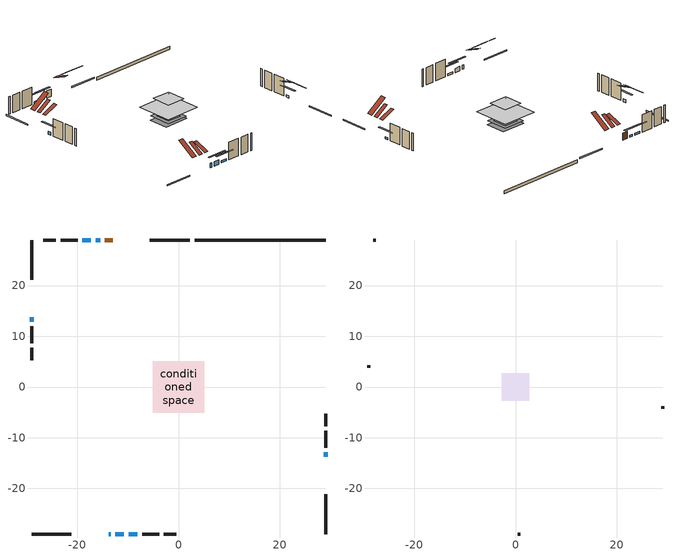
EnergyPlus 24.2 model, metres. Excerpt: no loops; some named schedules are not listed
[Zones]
conditioned space
 floor outside (Floor1 construction): -2.07,-2.07 -2.07,2.07 2.07,2.07 2.07,-2.07 z0.15
 floor adiabatic (Floor4 construction): -3.21,-3.21 -3.21,3.21 3.21,3.21 3.21,-3.21 z0.15
 floor adiabatic (AdiabaticFloorConstruction): -5.11,-5.11 -5.11,5.11 5.11,5.11 5.11,-5.11 z2.59
 floor foundation (Slab1 construction): -3.6,-2.86 -3.6,2.86 3.6,2.86 3.6,-2.86 z-0.76
 wall outside (RimJoist1 construction): 2.23,28.98 -5.65,28.98 / -28.98,-28.98 -21.09,-28.98 / -28.98,28.98 -28.98,21.09 / 28.98,-28.98 28.98,-21.09 z0.15:0.45
 wall outside (AdiabaticWallConstruction 1): -12.98,28.98 -14.53,28.98 z0.15:2.18
 wall outside (AdiabaticWallConstruction): -13.77,-28.98 -13.35,-28.98 z0.15:1.37; -15.45,28.98 -16.32,28.98 / 28.98,-13.77 28.98,-12.9 / -17.25,28.98 -18.98,28.98 / -9.82,-28.98 -8.09,-28.98 z0.15:0.71; -12.42,-28.98 -10.74,-28.98 z0.15:1.29; -28.98,13.77 -28.98,12.9 z0.15:0.91
 wall outside (Wall1 construction): -19.9,28.98 -23.24,28.98 / -7.16,-28.98 -3.82,-28.98 / -28.98,11.98 -28.98,8.64 / 28.98,-11.98 28.98,-8.64 z0.15:5.03
 wall outside (Wall2 construction): -24.17,28.98 -26.63,28.98 / -2.89,-28.98 -0.44,-28.98 / -28.98,7.71 -28.98,5.25 / 28.98,-7.71 28.98,-5.25 z0.15:5.03
 wall foundation (FoundationWall1 construction): 28.98,28.98 3.16,28.98 z-0.76:0.15
 window (WindowConstruction 6): -13.77,-28.98 -13.35,-28.98 z0.15:1.37
 window (WindowConstruction): -15.46,28.98 -16.32,28.98 z0.15:0.71
 window (WindowConstruction 1): -12.42,-28.98 -10.75,-28.98 z0.15:1.29
 window (WindowConstruction 2): -28.98,13.77 -28.98,12.91 z0.15:0.91
 window (WindowConstruction 3): 28.98,-13.77 28.98,-12.91 z0.15:0.71
 window (WindowConstruction 4): -17.25,28.98 -18.97,28.98 z0.15:0.71
 window (WindowConstruction 5): -9.82,-28.98 -8.09,-28.98 z0.15:0.71
 door (Door): -12.98,28.98 -14.53,28.98 z0.15:2.18
 ceiling adiabatic (AdiabaticFloorConstruction): 5.11,-5.11 5.11,5.11 -5.11,5.11 -5.11,-5.11 z2.59
 roof outside (Roof2 construction): -10.04,28.98,5.03 -10.04,25.44,7.38 -8.98,25.44,7.38 -8.98,28.98,5.03; -16.7,-28.98,5.03 -16.7,-25.44,7.38 -17.76,-25.44,7.38 -17.76,-28.98,5.03; -28.98,16.7,5.03 -25.44,16.7,7.38 -25.44,17.76,7.38 -28.98,17.76,5.03; 28.98,-16.7,5.03 25.44,-16.7,7.38 25.44,-17.76,7.38 28.98,-17.76,5.03
attic - vented
 floor to conditioned space (Floor2 construction Reversed): -2.68,-2.68 -2.68,2.68 2.68,2.68 2.68,-2.68 z5.03
 floor to conditioned space (Floor3 construction Reversed): -2.07,-2.07 -2.07,2.07 2.07,2.07 2.07,-2.07 z5.03
 wall outside (Wall3 construction): -27.56,28.98 -28.05,28.98 / 0.49,-28.98 0.98,-28.98 / -28.98,4.32 -28.98,3.83 / 28.98,-4.32 28.98,-3.83 z0.15:5.03
 roof outside (Roof1 construction): -8.05,28.98,5.03 -8.05,24.09,8.29 -6.58,24.09,8.29 -6.58,28.98,5.03; -18.69,-28.98,5.03 -18.69,-24.09,8.29 -20.16,-24.09,8.29 -20.16,-28.98,5.03; -28.98,18.69,5.03 -24.09,18.69,8.29 -24.09,20.16,8.29 -28.98,20.16,5.03; 28.98,-18.69,5.03 24.09,-18.69,8.29 24.09,-20.16,8.29 28.98,-20.16,5.03
 roof outside (Roof3 construction): -12.05,28.98,5.03 -12.05,25,6.68 -10.97,25,6.68 -10.97,28.98,5.03; -14.7,-28.98,5.03 -14.7,-25,6.68 -15.77,-25,6.68 -15.77,-28.98,5.03; -28.98,14.7,5.03 -25,14.7,6.68 -25,15.77,6.68 -28.98,15.77,5.03; 28.98,-14.7,5.03 25,-14.7,6.68 25,-15.77,6.68 28.98,-15.77,5.03
shading: -18.39,28.98 -13.39,28.98 -13.39,29.39 -18.39,29.39 z2.78; -8.68,-28.98 -14.49,-28.98 -14.49,-29.39 -8.68,-29.39 z3.36; -28.98,10.84 -28.98,15.84 -29.39,15.84 -29.39,10.84 z2.98; 28.98,-10.84 28.98,-15.84 29.39,-15.84 29.39,-10.84 z2.78; -21.04,28.98 -15.18,28.98 -15.18,29.39 -21.04,29.39 z2.78; -6.02,-28.98 -11.89,-28.98 -11.89,-29.39 -6.02,-29.39 z2.78
[Building]
Building 1: Terrain=Suburbs
[Site:Location]
Sydney AP_NS: Latitude {deg}=46.16; Longitude {deg}=-60.05; Time Zone {hr}=-4; Elevation {m}=62; Keep Site Location Information=Yes
[Site:GroundTemperature:Shallow]
2.62187, 0.93492, 0.799824, 1.60037, 4.8141, 8.01286, 10.786, 12.5427, 12.692, 11.2632, 8.56075, 5.46011
[Site:WaterMainsTemperature]
Calculation Method=Schedule; Temperature Schedule=mains temperature schedule
[Material] Roughness=Rough; Thermal Absorptance=0.9
Name | Thickness {m} | Conductivity {W/m-K} | Density {kg/m3} | Specific Heat {J/kg-K} | Solar Absorptance | Visible Absorptance
asphalt or fiberglass shingles | 0.00635 | 0.162714 | 1121.4 | 1465.45 | 0.4 | 0.4
ceiling loosefill ins | 0.0846667 | 0.0480833 | 16.02 | 1046.75 | 0.7 | 0.7
ceiling stud and cavity | 0.1397 | 0.103169 | 65.682 | 1177.47 | 0.7 | 0.7
ceiling stud and cavity 1 | 0.1397 | 0.104117 | 65.682 | 1177.47 | 0.7 | 0.7
concrete 4.0 in. | 0.1016 | 1.803125 | 2242.8 | 837.4 | 0.7 | 0.7
concrete 8.0 in. | 0.2032 | 1.803125 | 2242.8 | 837.4 | 0.7 | 0.7
door material | 0.04445 | 0.0451087 | 512.64 | 1214.23 | 0.7 | 0.7
exterior vertical ins | 0.00108814 | 0.029427 | 32.04 | 1214.23 | 0.7 | 0.7
floor covering | 0.0127 | 9.015625 | 54.468 | 1339.84 | 0.6 | 0.6
floor covering 1 | 0.0127 | 0.0433444 | 54.468 | 1339.84 | 0.6 | 0.6
floor rigid ins; wall rigid ins | 0.512978 | 0.029427 | 32.04 | 1214.23 | 0.7 | 0.7
floor stud and cavity | 0.0889 | 0.256934 | 50.32683 | 1063.81 | 0.7 | 0.7
floor stud and cavity 1 | 0.0889 | 0.340671 | 50.32683 | 1063.81 | 0.7 | 0.7
floor stud and cavity 2 | 0.1397 | 1.75129 | 37.0049 | 1207.88 | 0.7 | 0.7
furniture material conditioned space 1 | 0.1524 | 0.115458 | 640.8 | 1214.23 | 0.6 | 0.6
gypsum board | 0.0127 | 0.160291 | 801 | 837.4 | 0.6 | 0.6
osb sheathing 0.5 in. | 0.0127 | 0.115458 | 512.64 | 1214.23 | 0.7 | 0.7
osb sheathing 0.75 in. | 0.01905 | 0.115458 | 512.64 | 1214.23 | 0.7 | 0.7
rim joist stud and cavity | 0.0508 | 0.153904 | 50.32683 | 1063.81 | 0.6 | 0.6
roof rigid ins | 0.051816 | 0.029427 | 32.04 | 1214.23 | 0.7 | 0.7
roof stud and cavity | 0.2032 | 0.18639 | 78.34581 | 1123.46 | 0.7 | 0.7
wall stud and cavity | 0.1397 | 0.0893451 | 139.0536 | 1170.24 | 0.7 | 0.7
wall stud and cavity 1 | 0.1397 | 0.090569 | 139.0536 | 1170.24 | 0.7 | 0.7
wall stud and cavity 2 | 0.0889 | 6.1454 | 50.32683 | 1063.81 | 0.6 | 0.6
wall stud and cavity 3 | 0.0889 | 0.380278 | 52.3479 | 1209.89 | 0.7 | 0.7
wall stud and cavity 4 | 0.0889 | 0.391764 | 83.0341 | 1211.67 | 0.7 | 0.7
wood siding | 0.0254 | 0.102417 | 544.68 | 1172.36 | 0.4 | 0.4
wood siding 1 | 0.00254 | 0.102417 | 544.68 | 1172.36 | 0.4 | 0.4
wood siding 2; wood siding 3; wood siding 4 | 0.0254 | 0.102417 | 544.68 | 1172.36 | 0.7 | 0.7
[WindowMaterial:SimpleGlazingSystem]
Name | U-Factor {W/m2-K} | Solar Heat Gain Coefficient
WindowMaterial | 3.04681 | 0.44
WindowMaterial 1 | 2.961077 | 0.59
WindowMaterial 2 | 3.03659 | 0.48
WindowMaterial 3 | 3.10246 | 0.6
[Construction]
AdiabaticFloorConstruction: floor stud and cavity 2, floor rigid ins, osb sheathing 0.75 in., floor covering 1
AdiabaticWallConstruction: wood siding 3, wall rigid ins, wall stud and cavity 3, gypsum board
AdiabaticWallConstruction 1: wood siding 4, wall rigid ins, wall stud and cavity 3, gypsum board
Door: door material
Floor1 construction: floor stud and cavity, floor covering
Floor2 construction Reversed: gypsum board, ceiling stud and cavity, ceiling loosefill ins
Floor3 construction Reversed: gypsum board, ceiling stud and cavity 1, ceiling loosefill ins
Floor4 construction: floor stud and cavity 1, floor covering
FoundationWall1 construction: concrete 8.0 in.
furniture construction conditioned space 1: furniture material conditioned space 1
PartitionWallConstruction: gypsum board, wall stud and cavity 4, gypsum board
RimJoist1 construction: wood siding 2, rim joist stud and cavity
Roof1 construction; Roof3 construction: asphalt or fiberglass shingles
Roof2 construction: asphalt or fiberglass shingles, roof rigid ins, osb sheathing 0.75 in., roof stud and cavity, gypsum board
Slab1 construction: concrete 4.0 in.
Wall1 construction: wood siding, osb sheathing 0.5 in., wall stud and cavity, gypsum board
Wall2 construction: wood siding, osb sheathing 0.5 in., wall stud and cavity 1, gypsum board
Wall3 construction: wood siding 1, wall stud and cavity 2
WindowConstruction; WindowConstruction 3; WindowConstruction 4; WindowConstruction 5: WindowMaterial
WindowConstruction 1: WindowMaterial 1
WindowConstruction 2: WindowMaterial 2
WindowConstruction 6: WindowMaterial 3
[Zone] Multiplier=1; Part of Total Floor Area=Yes
Name | Volume {m3}
attic - vented | 24.6205
conditioned space | 273.1
[Space]
Name | Zone | Volume {m3}
attic - vented 1 | attic - vented | 24.6205
conditioned space 1 | conditioned space | 273.1
[ZoneInfiltration:EffectiveLeakageArea]
infil attic - vented 1: Zone or Space=attic - vented 1; Schedule=Always On Discrete; Effective Air Leakage Area {cm2}=1617.18; Stack Coefficient=0.000565745; Wind Coefficient=1.60705e-05
[ZoneMixing]
whole house fan mix: Zone or Space=attic - vented; Schedule=Always On Continuous; Design Flow Rate Calculation Method=Flow/Zone; Design Flow Rate {m3/s}=0; Source Zone or Space=conditioned space
[SurfaceProperty:ExposedFoundationPerimeter]
Slab1: Exposed Perimeter Calculation Method=TotalExposedPerimeter; Total Exposed Perimeter {m}=25.817
[InternalMass] Zone or ZoneList=conditioned space; Space or SpaceList=conditioned space 1
Name | Construction | Surface Area {m2}
furniture mass conditioned space 1 | furniture construction conditioned space 1 | 81.5681
partition wall mass | PartitionWallConstruction | 162.81
[Lights]
interior lighting: Zone or ZoneList or Space or SpaceList=conditioned space 1; Schedule=interior lighting schedule; Design Level Calculation Method=LightingLevel; Lighting Level {W}=343.2; Return Air Fraction=0; Fraction Radiant=0.6; Fraction Visible=0.2; Fraction Replaceable=1
[People]
occupants: Zone or ZoneList or Space or SpaceList=conditioned space 1; Number of People Schedule=occupants schedule; Number of People Calculation Method=People; Number of People=3; Fraction Radiant=0.314171; Sensible Heat Fraction=0.56303; Activity Level Schedule=occupants activity schedule; Carbon Dioxide Generation Rate {m3/s-W}=0; Enable ASHRAE 55 Comfort Warnings=No; Mean Radiant Temperature Calculation Type=EnclosureAveraged
[ElectricEquipment] Zone or ZoneList or Space or SpaceList=conditioned space 1; Design Level Calculation Method=EquipmentLevel
Name | Schedule | Design Level {W} | Fraction Latent | Fraction Radiant | Fraction Lost
clothes dryer | clothes dryer schedule | 140.772 | 0.015 | 0.081 | 0.85
clothes washer | clothes washer schedule | 32.1985 | 0.03 | 0.162 | 0.7
cooking range | cooking range schedule | 215.147 | 0.08 | 0.432 | 0.2
dishwasher | dishwasher schedule | 66.8632 | 0.3 | 0.18 | 0.4
fridge | fridge schedule | 72.9452 | 0 | 0.6 | 0
mech vent bath fan 0 | mech vent bath fan 0 schedule | 25.1 | 0 | 0 | 1
mech vent house fan | mech vent house fan schedule | 0 | 0 | 0 | 1
mech vent house fan cfis | mech vent house fan cfis schedule | 0 | 0 | 0 | 0
mech vent range fan 0 | mech vent range fan 0 schedule | 57 | 0 | 0 | 1
misc plug loads | misc plug loads schedule | 494.7 | 0.045 | 0.513 | 0.1
whole house fan | Always On Discrete | 0 | 0 | 0 | 1
[OtherEquipment] Zone or ZoneList or Space or SpaceList=conditioned space 1; Design Level Calculation Method=EquipmentLevel
Name | Fuel Type | Schedule | Design Level {W} | Fraction Latent | Fraction Radiant | Fraction Lost
clothes dryer 1 | Electricity | clothes dryer schedule | 0 | 0.015 | 0.081 | 0.85
cooking range 1 | Electricity | cooking range schedule | 0 | 0.08 | 0.432 | 0.2
general water use latent | None | general water use schedule | 62.594 | 1 | 0 | 0
general water use sensible | None | general water use schedule | -61.6891 | 0 | 0.6 | 0
mech vent house fan latent load | None | Always On Discrete | 0 | 1 | 0 | 0
mech vent house fan sensible load | None | Always On Discrete | 0 | 0 | 0 | 0
water heater energy adjustment1 | FuelOilNo2 | Always On Discrete | 0.01 | 0 | 0 | 1
[ZoneInfiltration:DesignFlowRate] Zone or ZoneList or Space or SpaceList=conditioned space 1; Schedule=Always On Discrete; Design Flow Rate Calculation Method=Flow/Zone; Design Flow Rate {m3/s}=0
infil flow; natural vent flow; whole house fan flow
[Foundation:Kiva]
Foundation Kiva 1: Initial Indoor Air Temperature {C}=18; Wall Height Above Grade {m}=0.150023; Wall Depth Below Slab {m}=0.2032; Custom Block Material Name 1=exterior vertical ins; Custom Block Depth 1 {m}=0.910011; Custom Block X Position 1 {m}=0.2032; Custom Block Z Position 1 {m}=0
[Foundation:Kiva:Settings]
Soil Conductivity {W/m-K}=0.849921; Soil Density {kg/m3}=1842.3; Soil Specific Heat {J/kg-K}=418.7; Ground Solar Absorptivity=0.9; Ground Thermal Absorptivity=0.9; Ground Surface Roughness {m}=0.03; Far-Field Width {m}=40; Deep-Ground Boundary Condition=ZeroFlux; Deep-Ground Depth {m}=40; Minimum Cell Dimension {m}=0.2; Maximum Cell Growth Coefficient=3; Simulation Timestep=Timestep
[Exterior:Lights]
exterior lighting: Schedule=exterior lighting schedule; Design Level {W}=75.6
[Schedule:Constant]
Name | Hourly Value
Always On Continuous; mech vent house fan schedule; mech vent house fan cfis schedule; Always On Discrete | 1
occupants activity schedule | 117.228
fridge schedule | 0
[Schedule:Week:Daily]
interior lighting schedule Week Rule - Jan1-Jan27: interior lighting schedule day, interior lighting schedule day, interior lighting schedule day, interior lighting schedule day, interior lighting schedule day, interior lighting schedule day, interior lighting schedule day, interior lighting schedule default day, interior lighting schedule default day, interior lighting schedule default day, interior lighting schedule default day, interior lighting schedule default day
interior lighting schedule Week Rule - Jan28-Feb3: interior lighting schedule day, interior lighting schedule day, interior lighting schedule day, interior lighting schedule day, interior lighting schedule day 1, interior lighting schedule day 1, interior lighting schedule day 1, interior lighting schedule default day, interior lighting schedule default day, interior lighting schedule default day, interior lighting schedule default day, interior lighting schedule default day
interior lighting schedule Week Rule - Feb4-Feb24: interior lighting schedule day 1, interior lighting schedule day 1, interior lighting schedule day 1, interior lighting schedule day 1, interior lighting schedule day 1, interior lighting schedule day 1, interior lighting schedule day 1, interior lighting schedule default day, interior lighting schedule default day, interior lighting schedule default day, interior lighting schedule default day, interior lighting schedule default day
interior lighting schedule Week Rule - Feb25-Mar3: interior lighting schedule day 1, interior lighting schedule day 1, interior lighting schedule day 1, interior lighting schedule day 1, interior lighting schedule day 2, interior lighting schedule day 2, interior lighting schedule day 2, interior lighting schedule default day, interior lighting schedule default day, interior lighting schedule default day, interior lighting schedule default day, interior lighting schedule default day
interior lighting schedule Week Rule - Mar4-Mar31: interior lighting schedule day 2, interior lighting schedule day 2, interior lighting schedule day 2, interior lighting schedule day 2, interior lighting schedule day 2, interior lighting schedule day 2, interior lighting schedule day 2, interior lighting schedule default day, interior lighting schedule default day, interior lighting schedule default day, interior lighting schedule default day, interior lighting schedule default day
interior lighting schedule Week Rule - Apr1-Apr28: interior lighting schedule day 3, interior lighting schedule day 3, interior lighting schedule day 3, interior lighting schedule day 3, interior lighting schedule day 3, interior lighting schedule day 3, interior lighting schedule day 3, interior lighting schedule default day, interior lighting schedule default day, interior lighting schedule default day, interior lighting schedule default day, interior lighting schedule default day
interior lighting schedule Week Rule - Apr29-May5: interior lighting schedule day 3, interior lighting schedule day 3, interior lighting schedule day 4, interior lighting schedule day 4, interior lighting schedule day 4, interior lighting schedule day 4, interior lighting schedule day 4, interior lighting schedule default day, interior lighting schedule default day, interior lighting schedule default day, interior lighting schedule default day, interior lighting schedule default day
interior lighting schedule Week Rule - May6-May26: interior lighting schedule day 4, interior lighting schedule day 4, interior lighting schedule day 4, interior lighting schedule day 4, interior lighting schedule day 4, interior lighting schedule day 4, interior lighting schedule day 4, interior lighting schedule default day, interior lighting schedule default day, interior lighting schedule default day, interior lighting schedule default day, interior lighting schedule default day
interior lighting schedule Week Rule - May27-Jun2: interior lighting schedule day 4, interior lighting schedule day 4, interior lighting schedule day 4, interior lighting schedule day 4, interior lighting schedule day 4, interior lighting schedule day 5, interior lighting schedule day 5, interior lighting schedule default day, interior lighting schedule default day, interior lighting schedule default day, interior lighting schedule default day, interior lighting schedule default day
interior lighting schedule Week Rule - Jun3-Jun30: interior lighting schedule day 5, interior lighting schedule day 5, interior lighting schedule day 5, interior lighting schedule day 5, interior lighting schedule day 5, interior lighting schedule day 5, interior lighting schedule day 5, interior lighting schedule default day, interior lighting schedule default day, interior lighting schedule default day, interior lighting schedule default day, interior lighting schedule default day
interior lighting schedule Week Rule - Jul1-Jul28: interior lighting schedule day 6, interior lighting schedule day 6, interior lighting schedule day 6, interior lighting schedule day 6, interior lighting schedule day 6, interior lighting schedule day 6, interior lighting schedule day 6, interior lighting schedule default day, interior lighting schedule default day, interior lighting schedule default day, interior lighting schedule default day, interior lighting schedule default day
interior lighting schedule Week Rule - Jul29-Aug4: interior lighting schedule day 6, interior lighting schedule day 6, interior lighting schedule day 6, interior lighting schedule day 7, interior lighting schedule day 7, interior lighting schedule day 7, interior lighting schedule day 7, interior lighting schedule default day, interior lighting schedule default day, interior lighting schedule default day, interior lighting schedule default day, interior lighting schedule default day
interior lighting schedule Week Rule - Aug5-Aug25: interior lighting schedule day 7, interior lighting schedule day 7, interior lighting schedule day 7, interior lighting schedule day 7, interior lighting schedule day 7, interior lighting schedule day 7, interior lighting schedule day 7, interior lighting schedule default day, interior lighting schedule default day, interior lighting schedule default day, interior lighting schedule default day, interior lighting schedule default day
interior lighting schedule Week Rule - Aug26-Sep1: interior lighting schedule day 7, interior lighting schedule day 7, interior lighting schedule day 7, interior lighting schedule day 7, interior lighting schedule day 7, interior lighting schedule day 7, interior lighting schedule day 8, interior lighting schedule default day, interior lighting schedule default day, interior lighting schedule default day, interior lighting schedule default day, interior lighting schedule default day
interior lighting schedule Week Rule - Sep2-Sep29: interior lighting schedule day 8, interior lighting schedule day 8, interior lighting schedule day 8, interior lighting schedule day 8, interior lighting schedule day 8, interior lighting schedule day 8, interior lighting schedule day 8, interior lighting schedule default day, interior lighting schedule default day, interior lighting schedule default day, interior lighting schedule default day, interior lighting schedule default day
interior lighting schedule Week Rule - Sep30-Oct6: interior lighting schedule day 8, interior lighting schedule day 9, interior lighting schedule day 9, interior lighting schedule day 9, interior lighting schedule day 9, interior lighting schedule day 9, interior lighting schedule day 9, interior lighting schedule default day, interior lighting schedule default day, interior lighting schedule default day, interior lighting schedule default day, interior lighting schedule default day
interior lighting schedule Week Rule - Oct7-Oct27: interior lighting schedule day 9, interior lighting schedule day 9, interior lighting schedule day 9, interior lighting schedule day 9, interior lighting schedule day 9, interior lighting schedule day 9, interior lighting schedule day 9, interior lighting schedule default day, interior lighting schedule default day, interior lighting schedule default day, interior lighting schedule default day, interior lighting schedule default day
interior lighting schedule Week Rule - Oct28-Nov3: interior lighting schedule day 9, interior lighting schedule day 9, interior lighting schedule day 9, interior lighting schedule day 9, interior lighting schedule day 10, interior lighting schedule day 10, interior lighting schedule day 10, interior lighting schedule default day, interior lighting schedule default day, interior lighting schedule default day, interior lighting schedule default day, interior lighting schedule default day
interior lighting schedule Week Rule - Nov4-Nov24: interior lighting schedule day 10, interior lighting schedule day 10, interior lighting schedule day 10, interior lighting schedule day 10, interior lighting schedule day 10, interior lighting schedule day 10, interior lighting schedule day 10, interior lighting schedule default day, interior lighting schedule default day, interior lighting schedule default day, interior lighting schedule default day, interior lighting schedule default day
interior lighting schedule Week Rule - Nov25-Dec1: interior lighting schedule day 10, interior lighting schedule day 10, interior lighting schedule day 10, interior lighting schedule day 10, interior lighting schedule day 10, interior lighting schedule day 10, interior lighting schedule day 11, interior lighting schedule default day, interior lighting schedule default day, interior lighting schedule default day, interior lighting schedule default day, interior lighting schedule default day
interior lighting schedule Week Rule - Dec2-Dec31: interior lighting schedule day 11, interior lighting schedule day 11, interior lighting schedule day 11, interior lighting schedule day 11, interior lighting schedule day 11, interior lighting schedule day 11, interior lighting schedule day 11, interior lighting schedule default day, interior lighting schedule default day, interior lighting schedule default day, interior lighting schedule default day, interior lighting schedule default day
occupants schedule Week Rule - Jan1-Dec31: occupants schedule day, occupants schedule day, occupants schedule day, occupants schedule day, occupants schedule day, occupants schedule day, occupants schedule day, occupants schedule default day, occupants schedule default day, occupants schedule default day, occupants schedule default day, occupants schedule default day
clothes dryer schedule Week Rule - Jan1-Dec31: clothes dryer schedule day, clothes dryer schedule day, clothes dryer schedule day, clothes dryer schedule day, clothes dryer schedule day, clothes dryer schedule day, clothes dryer schedule day, clothes dryer schedule default day, clothes dryer schedule default day, clothes dryer schedule default day, clothes dryer schedule default day, clothes dryer schedule default day
clothes washer schedule Week Rule - Jan1-Dec31: clothes washer schedule day, clothes washer schedule day, clothes washer schedule day, clothes washer schedule day, clothes washer schedule day, clothes washer schedule day, clothes washer schedule day, clothes washer schedule default day, clothes washer schedule default day, clothes washer schedule default day, clothes washer schedule default day, clothes washer schedule default day
cooking range schedule Week Rule - Jan1-Dec31: cooking range schedule day, cooking range schedule day, cooking range schedule day, cooking range schedule day, cooking range schedule day, cooking range schedule day, cooking range schedule day, cooking range schedule default day, cooking range schedule default day, cooking range schedule default day, cooking range schedule default day, cooking range schedule default day
dishwasher schedule Week Rule - Jan1-Dec31: dishwasher schedule day, dishwasher schedule day, dishwasher schedule day, dishwasher schedule day, dishwasher schedule day, dishwasher schedule day, dishwasher schedule day, dishwasher schedule default day, dishwasher schedule default day, dishwasher schedule default day, dishwasher schedule default day, dishwasher schedule default day
mech vent bath fan 0 schedule Week Rule - Jan1-Dec31: mech vent bath fan 0 schedule day, mech vent bath fan 0 schedule day, mech vent bath fan 0 schedule day, mech vent bath fan 0 schedule day, mech vent bath fan 0 schedule day, mech vent bath fan 0 schedule day, mech vent bath fan 0 schedule day, mech vent bath fan 0 schedule default day, mech vent bath fan 0 schedule default day, mech vent bath fan 0 schedule default day, mech vent bath fan 0 schedule default day, mech vent bath fan 0 schedule default day
mech vent range fan 0 schedule Week Rule - Jan1-Dec31: mech vent range fan 0 schedule day, mech vent range fan 0 schedule day, mech vent range fan 0 schedule day, mech vent range fan 0 schedule day, mech vent range fan 0 schedule day, mech vent range fan 0 schedule day, mech vent range fan 0 schedule day, mech vent range fan 0 schedule default day, mech vent range fan 0 schedule default day, mech vent range fan 0 schedule default day, mech vent range fan 0 schedule default day, mech vent range fan 0 schedule default day
misc plug loads schedule Week Rule - Jan1-Dec31: misc plug loads schedule day, misc plug loads schedule day, misc plug loads schedule day, misc plug loads schedule day, misc plug loads schedule day, misc plug loads schedule day, misc plug loads schedule day, misc plug loads schedule default day, misc plug loads schedule default day, misc plug loads schedule default day, misc plug loads schedule default day, misc plug loads schedule default day
general water use schedule Week Rule - Jan1-Dec31: general water use schedule day, general water use schedule day, general water use schedule day, general water use schedule day, general water use schedule day, general water use schedule day, general water use schedule day, general water use schedule default day, general water use schedule default day, general water use schedule default day, general water use schedule default day, general water use schedule default day
exterior lighting schedule Week Rule - Jan1-Jan27: exterior lighting schedule day, exterior lighting schedule day, exterior lighting schedule day, exterior lighting schedule day, exterior lighting schedule day, exterior lighting schedule day, exterior lighting schedule day, exterior lighting schedule default day, exterior lighting schedule default day, exterior lighting schedule default day, exterior lighting schedule default day, exterior lighting schedule default day
exterior lighting schedule Week Rule - Jan28-Feb3: exterior lighting schedule day, exterior lighting schedule day, exterior lighting schedule day, exterior lighting schedule day, exterior lighting schedule day 1, exterior lighting schedule day 1, exterior lighting schedule day 1, exterior lighting schedule default day, exterior lighting schedule default day, exterior lighting schedule default day, exterior lighting schedule default day, exterior lighting schedule default day
exterior lighting schedule Week Rule - Feb4-Feb24: exterior lighting schedule day 1, exterior lighting schedule day 1, exterior lighting schedule day 1, exterior lighting schedule day 1, exterior lighting schedule day 1, exterior lighting schedule day 1, exterior lighting schedule day 1, exterior lighting schedule default day, exterior lighting schedule default day, exterior lighting schedule default day, exterior lighting schedule default day, exterior lighting schedule default day
exterior lighting schedule Week Rule - Feb25-Mar3: exterior lighting schedule day 1, exterior lighting schedule day 1, exterior lighting schedule day 1, exterior lighting schedule day 1, exterior lighting schedule day 2, exterior lighting schedule day 2, exterior lighting schedule day 2, exterior lighting schedule default day, exterior lighting schedule default day, exterior lighting schedule default day, exterior lighting schedule default day, exterior lighting schedule default day
exterior lighting schedule Week Rule - Mar4-Mar31: exterior lighting schedule day 2, exterior lighting schedule day 2, exterior lighting schedule day 2, exterior lighting schedule day 2, exterior lighting schedule day 2, exterior lighting schedule day 2, exterior lighting schedule day 2, exterior lighting schedule default day, exterior lighting schedule default day, exterior lighting schedule default day, exterior lighting schedule default day, exterior lighting schedule default day
exterior lighting schedule Week Rule - Apr1-Apr28: exterior lighting schedule day 3, exterior lighting schedule day 3, exterior lighting schedule day 3, exterior lighting schedule day 3, exterior lighting schedule day 3, exterior lighting schedule day 3, exterior lighting schedule day 3, exterior lighting schedule default day, exterior lighting schedule default day, exterior lighting schedule default day, exterior lighting schedule default day, exterior lighting schedule default day
exterior lighting schedule Week Rule - Apr29-May5: exterior lighting schedule day 3, exterior lighting schedule day 3, exterior lighting schedule day 4, exterior lighting schedule day 4, exterior lighting schedule day 4, exterior lighting schedule day 4, exterior lighting schedule day 4, exterior lighting schedule default day, exterior lighting schedule default day, exterior lighting schedule default day, exterior lighting schedule default day, exterior lighting schedule default day
exterior lighting schedule Week Rule - May6-May26: exterior lighting schedule day 4, exterior lighting schedule day 4, exterior lighting schedule day 4, exterior lighting schedule day 4, exterior lighting schedule day 4, exterior lighting schedule day 4, exterior lighting schedule day 4, exterior lighting schedule default day, exterior lighting schedule default day, exterior lighting schedule default day, exterior lighting schedule default day, exterior lighting schedule default day
exterior lighting schedule Week Rule - May27-Jun2: exterior lighting schedule day 4, exterior lighting schedule day 4, exterior lighting schedule day 4, exterior lighting schedule day 4, exterior lighting schedule day 4, exterior lighting schedule day 5, exterior lighting schedule day 5, exterior lighting schedule default day, exterior lighting schedule default day, exterior lighting schedule default day, exterior lighting schedule default day, exterior lighting schedule default day
exterior lighting schedule Week Rule - Jun3-Jun30: exterior lighting schedule day 5, exterior lighting schedule day 5, exterior lighting schedule day 5, exterior lighting schedule day 5, exterior lighting schedule day 5, exterior lighting schedule day 5, exterior lighting schedule day 5, exterior lighting schedule default day, exterior lighting schedule default day, exterior lighting schedule default day, exterior lighting schedule default day, exterior lighting schedule default day
exterior lighting schedule Week Rule - Jul1-Jul28: exterior lighting schedule day 6, exterior lighting schedule day 6, exterior lighting schedule day 6, exterior lighting schedule day 6, exterior lighting schedule day 6, exterior lighting schedule day 6, exterior lighting schedule day 6, exterior lighting schedule default day, exterior lighting schedule default day, exterior lighting schedule default day, exterior lighting schedule default day, exterior lighting schedule default day
exterior lighting schedule Week Rule - Jul29-Aug4: exterior lighting schedule day 6, exterior lighting schedule day 6, exterior lighting schedule day 6, exterior lighting schedule day 7, exterior lighting schedule day 7, exterior lighting schedule day 7, exterior lighting schedule day 7, exterior lighting schedule default day, exterior lighting schedule default day, exterior lighting schedule default day, exterior lighting schedule default day, exterior lighting schedule default day
exterior lighting schedule Week Rule - Aug5-Aug25: exterior lighting schedule day 7, exterior lighting schedule day 7, exterior lighting schedule day 7, exterior lighting schedule day 7, exterior lighting schedule day 7, exterior lighting schedule day 7, exterior lighting schedule day 7, exterior lighting schedule default day, exterior lighting schedule default day, exterior lighting schedule default day, exterior lighting schedule default day, exterior lighting schedule default day
exterior lighting schedule Week Rule - Aug26-Sep1: exterior lighting schedule day 7, exterior lighting schedule day 7, exterior lighting schedule day 7, exterior lighting schedule day 7, exterior lighting schedule day 7, exterior lighting schedule day 7, exterior lighting schedule day 8, exterior lighting schedule default day, exterior lighting schedule default day, exterior lighting schedule default day, exterior lighting schedule default day, exterior lighting schedule default day
exterior lighting schedule Week Rule - Sep2-Sep29: exterior lighting schedule day 8, exterior lighting schedule day 8, exterior lighting schedule day 8, exterior lighting schedule day 8, exterior lighting schedule day 8, exterior lighting schedule day 8, exterior lighting schedule day 8, exterior lighting schedule default day, exterior lighting schedule default day, exterior lighting schedule default day, exterior lighting schedule default day, exterior lighting schedule default day
exterior lighting schedule Week Rule - Sep30-Oct6: exterior lighting schedule day 8, exterior lighting schedule day 9, exterior lighting schedule day 9, exterior lighting schedule day 9, exterior lighting schedule day 9, exterior lighting schedule day 9, exterior lighting schedule day 9, exterior lighting schedule default day, exterior lighting schedule default day, exterior lighting schedule default day, exterior lighting schedule default day, exterior lighting schedule default day
exterior lighting schedule Week Rule - Oct7-Oct27: exterior lighting schedule day 9, exterior lighting schedule day 9, exterior lighting schedule day 9, exterior lighting schedule day 9, exterior lighting schedule day 9, exterior lighting schedule day 9, exterior lighting schedule day 9, exterior lighting schedule default day, exterior lighting schedule default day, exterior lighting schedule default day, exterior lighting schedule default day, exterior lighting schedule default day
exterior lighting schedule Week Rule - Oct28-Nov3: exterior lighting schedule day 9, exterior lighting schedule day 9, exterior lighting schedule day 9, exterior lighting schedule day 9, exterior lighting schedule day 10, exterior lighting schedule day 10, exterior lighting schedule day 10, exterior lighting schedule default day, exterior lighting schedule default day, exterior lighting schedule default day, exterior lighting schedule default day, exterior lighting schedule default day
[Schedule:Year]
interior lighting schedule: interior lighting schedule Week Rule - Jan1-Jan27, 1, 1, 1, 27, interior lighting schedule Week Rule - Jan28-Feb3, 1, 28, 2, 3, interior lighting schedule Week Rule - Feb4-Feb24, 2, 4, 2, 24, interior lighting schedule Week Rule - Feb25-Mar3, 2, 25, 3, 3, interior lighting schedule Week Rule - Mar4-Mar31, 3, 4, 3, 31, interior lighting schedule Week Rule - Apr1-Apr28, 4, 1, 4, 28, interior lighting schedule Week Rule - Apr29-May5, 4, 29, 5, 5, interior lighting schedule Week Rule - May6-May26, 5, 6, 5, 26, interior lighting schedule Week Rule - May27-Jun2, 5, 27, 6, 2, interior lighting schedule Week Rule - Jun3-Jun30, 6, 3, 6, 30, interior lighting schedule Week Rule - Jul1-Jul28, 7, 1, 7, 28, interior lighting schedule Week Rule - Jul29-Aug4, 7, 29, 8, 4, interior lighting schedule Week Rule - Aug5-Aug25, 8, 5, 8, 25, interior lighting schedule Week Rule - Aug26-Sep1, 8, 26, 9, 1, interior lighting schedule Week Rule - Sep2-Sep29, 9, 2, 9, 29, interior lighting schedule Week Rule - Sep30-Oct6, 9, 30, 10, 6, interior lighting schedule Week Rule - Oct7-Oct27, 10, 7, 10, 27, interior lighting schedule Week Rule - Oct28-Nov3, 10, 28, 11, 3, interior lighting schedule Week Rule - Nov4-Nov24, 11, 4, 11, 24, interior lighting schedule Week Rule - Nov25-Dec1, 11, 25, 12, 1, interior lighting schedule Week Rule - Dec2-Dec31, 12, 2, 12, 31
occupants schedule: occupants schedule Week Rule - Jan1-Dec31, 1, 1, 12, 31
clothes dryer schedule: clothes dryer schedule Week Rule - Jan1-Dec31, 1, 1, 12, 31
clothes washer schedule: clothes washer schedule Week Rule - Jan1-Dec31, 1, 1, 12, 31
cooking range schedule: cooking range schedule Week Rule - Jan1-Dec31, 1, 1, 12, 31
dishwasher schedule: dishwasher schedule Week Rule - Jan1-Dec31, 1, 1, 12, 31
mech vent bath fan 0 schedule: mech vent bath fan 0 schedule Week Rule - Jan1-Dec31, 1, 1, 12, 31
mech vent range fan 0 schedule: mech vent range fan 0 schedule Week Rule - Jan1-Dec31, 1, 1, 12, 31
misc plug loads schedule: misc plug loads schedule Week Rule - Jan1-Dec31, 1, 1, 12, 31
general water use schedule: general water use schedule Week Rule - Jan1-Dec31, 1, 1, 12, 31
exterior lighting schedule: exterior lighting schedule Week Rule - Jan1-Jan27, 1, 1, 1, 27, exterior lighting schedule Week Rule - Jan28-Feb3, 1, 28, 2, 3, exterior lighting schedule Week Rule - Feb4-Feb24, 2, 4, 2, 24, exterior lighting schedule Week Rule - Feb25-Mar3, 2, 25, 3, 3, exterior lighting schedule Week Rule - Mar4-Mar31, 3, 4, 3, 31, exterior lighting schedule Week Rule - Apr1-Apr28, 4, 1, 4, 28, exterior lighting schedule Week Rule - Apr29-May5, 4, 29, 5, 5, exterior lighting schedule Week Rule - May6-May26, 5, 6, 5, 26, exterior lighting schedule Week Rule - May27-Jun2, 5, 27, 6, 2, exterior lighting schedule Week Rule - Jun3-Jun30, 6, 3, 6, 30, exterior lighting schedule Week Rule - Jul1-Jul28, 7, 1, 7, 28, exterior lighting schedule Week Rule - Jul29-Aug4, 7, 29, 8, 4, exterior lighting schedule Week Rule - Aug5-Aug25, 8, 5, 8, 25, exterior lighting schedule Week Rule - Aug26-Sep1, 8, 26, 9, 1, exterior lighting schedule Week Rule - Sep2-Sep29, 9, 2, 9, 29, exterior lighting schedule Week Rule - Sep30-Oct6, 9, 30, 10, 6, exterior lighting schedule Week Rule - Oct7-Oct27, 10, 7, 10, 27, exterior lighting schedule Week Rule - Oct28-Nov3, 10, 28, 11, 3, exterior lighting schedule Week Rule - Nov4-Nov24, 11, 4, 11, 24, exterior lighting schedule Week Rule - Nov25-Dec1, 11, 25, 12, 1, exterior lighting schedule Week Rule - Dec2-Dec31, 12, 2, 12, 31
[Schedule:Compact]
mains temperature schedule: Through: 01/01, For: AllDays, Until: 24:00, 6.99889, Through: 01/02, For: AllDays, Until: 24:00, 6.94278, Through: 01/03, For: AllDays, Until: 24:00, 6.88722, Through: 01/04, For: AllDays, Until: 24:00, 6.83278, Through: 01/05, For: AllDays, Until: 24:00, 6.77944, Through: 01/06, For: AllDays, Until: 24:00, 6.72722, Through: 01/07, For: AllDays, Until: 24:00, 6.67556, Through: 01/08, For: AllDays, Until: 24:00, 6.62444, Through: 01/09, For: AllDays, Until: 24:00, 6.575, Through: 01/10, For: AllDays, Until: 24:00, 6.52611, Through: 01/11, For: AllDays, Until: 24:00, 6.47889, Through: 01/12, For: AllDays, Until: 24:00, 6.43222, Through: 01/13, For: AllDays, Until: 24:00, 6.38611, Through: 01/14, For: AllDays, Until: 24:00, 6.34167, Through: 01/15, For: AllDays, Until: 24:00, 6.29833, Through: 01/16, For: AllDays, Until: 24:00, 6.25556, Through: 01/17, For: AllDays, Until: 24:00, 6.21444, Through: 01/18, For: AllDays, Until: 24:00, 6.17389, Through: 01/19, For: AllDays, Until: 24:00, 6.135, Through: 01/20, For: AllDays, Until: 24:00, 6.09667, Through: 01/21, For: AllDays, Until: 24:00, 6.06, Through: 01/22, For: AllDays, Until: 24:00, 6.02389, Through: 01/23, For: AllDays, Until: 24:00, 5.98944, Through: 01/24, For: AllDays, Until: 24:00, 5.95611, Through: 01/25, For: AllDays, Until: 24:00, 5.92333, Through: 01/26, For: AllDays, Until: 24:00, 5.89222, Through: 01/27, For: AllDays, Until: 24:00, 5.86278, Through: 01/28, For: AllDays, Until: 24:00, 5.83389, Through: 01/29, For: AllDays, Until: 24:00, 5.80611, Through: 01/30, For: AllDays, Until: 24:00, 5.78, Through: 01/31, For: AllDays, Until: 24:00, 5.755, Through: 02/01, For: AllDays, Until: 24:00, 5.73111, Through: 02/02, For: AllDays, Until: 24:00, 5.70833, Through: 02/03, For: AllDays, Until: 24:00, 5.68722, Through: 02/04, For: AllDays, Until: 24:00, 5.66667, Through: 02/05, For: AllDays, Until: 24:00, 5.64778, Through: 02/06, For: AllDays, Until: 24:00, 5.63056, Through: 02/07, For: AllDays, Until: 24:00, 5.61389, Through: 02/08, For: AllDays, Until: 24:00, 5.59889, Through: 02/09, For: AllDays, Until: 24:00, 5.585, Through: 02/10, For: AllDays, Until: 24:00, 5.57278, Through: 02/11, For: AllDays, Until: 24:00, 5.56167, Through: 02/12, For: AllDays, Until: 24:00, 5.55167, Through: 02/13, For: AllDays, Until: 24:00, 5.54278, Through: 02/14, For: AllDays, Until: 24:00, 5.53556, Through: 02/15, For: AllDays, Until: 24:00, 5.52944, Through: 02/16, For: AllDays, Until: 24:00, 5.52444, Through: 02/17, For: AllDays, Until: 24:00, 5.52111, Through: 02/18, For: AllDays, Until: 24:00, 5.51889, Through: 02/19, For: AllDays, Until: 24:00, 5.51833, Through: 02/20, For: AllDays, Until: 24:00, 5.51889, Through: 02/21, For: AllDays, Until: 24:00, 5.52056, Through: 02/22, For: AllDays, Until: 24:00, 5.52333, Through: 02/23, For: AllDays, Until: 24:00, 5.52778, Through: 02/24, For: AllDays, Until: 24:00, 5.53333, Through: 02/25, For: AllDays, Until: 24:00, 5.54056, Through: 02/26, For: AllDays, Until: 24:00, 5.54833, Through: 02/27, For: AllDays, Until: 24:00, 5.55833, Through: 02/28, For: AllDays, Until: 24:00, 5.56889, Through: 03/01, For: AllDays, Until: 24:00, 5.58111, Through: 03/02, For: AllDays, Until: 24:00, 5.59444, Through: 03/03, For: AllDays, Until: 24:00, 5.60889, Through: 03/04, For: AllDays, Until: 24:00, 5.625, Through: 03/05, For: AllDays, Until: 24:00, 5.64222, Through: 03/06, For: AllDays, Until: 24:00, 5.66056, Through: 03/07, For: AllDays, Until: 24:00, 5.68056, Through: 03/08, For: AllDays, Until: 24:00, 5.70167, Through: 03/09, For: AllDays, Until: 24:00, 5.72389, Through: 03/10, For: AllDays, Until: 24:00, 5.74722, Through: 03/11, For: AllDays, Until: 24:00, 5.77167, Through: 03/12, For: AllDays, Until: 24:00, 5.79778, Through: 03/13, For: AllDays, Until: 24:00, 5.825, Through: 03/14, For: AllDays, Until: 24:00, 5.85333, Through: 03/15, For: AllDays, Until: 24:00, 5.88278, Through: 03/16, For: AllDays, Until: 24:00, 5.91333, Through: 03/17, For: AllDays, Until: 24:00, 5.94556, Through: 03/18, For: AllDays, Until: 24:00, 5.97889, Through: 03/19, For: AllDays, Until: 24:00, 6.01278, Through: 03/20, For: AllDays, Until: 24:00, 6.04833, Through: 03/21, For: AllDays, Until: 24:00, 6.085, Through: 03/22, For: AllDays, Until: 24:00, 6.12278, Through: 03/23, For: AllDays, Until: 24:00, 6.16167, Through: 03/24, For: AllDays, Until: 24:00, 6.20167, Through: 03/25, For: AllDays, Until: 24:00, 6.24222, Through: 03/26, For: AllDays, Until: 24:00, 6.28444, Through: 03/27, For: AllDays, Until: 24:00, 6.32778, Through: 03/28, For: AllDays, Until: 24:00, 6.37222, Through: 03/29, For: AllDays, Until: 24:00, 6.41722, Through: 03/30, For: AllDays, Until: 24:00, 6.46389, Through: 03/31, For: AllDays, Until: 24:00, 6.51111, Through: 04/01, For: AllDays, Until: 24:00, 6.55944, Through: 04/02, For: AllDays, Until: 24:00, 6.60889, Through: 04/03, For: AllDays, Until: 24:00, 6.65944, Through: 04/04, For: AllDays, Until: 24:00, 6.71056, Through: 04/05, For: AllDays, Until: 24:00, 6.76278, Through: 04/06, For: AllDays, Until: 24:00, 6.81611, Through: 04/07, For: AllDays, Until: 24:00, 6.87, Through: 04/08, For: AllDays, Until: 24:00, 6.925, Through: 04/09, For: AllDays, Until: 24:00, 6.98111, Through: 04/10, For: AllDays, Until: 24:00, 7.03778, Through: 04/11, For: AllDays, Until: 24:00, 7.09556, Through: 04/12, For: AllDays, Until: 24:00, 7.15389, Through: 04/13, For: AllDays, Until: 24:00, 7.21333, Through: 04/14, For: AllDays, Until: 24:00, 7.27333, Through: 04/15, For: AllDays, Until: 24:00, 7.33389, Through: 04/16, For: AllDays, Until: 24:00, 7.39556, Through: 04/17, For: AllDays, Until: 24:00, 7.45778, Through: 04/18, For: AllDays, Until: 24:00, 7.52111, Through: 04/19, For: AllDays, Until: 24:00, 7.585, Through: 04/20, For: AllDays, Until: 24:00, 7.64944, Through: 04/21, For: AllDays, Until: 24:00, 7.71444, Through: 04/22, For: AllDays, Until: 24:00, 7.78, Through: 04/23, For: AllDays, Until: 24:00, 7.84667, Through: 04/24, For: AllDays, Until: 24:00, 7.91389, Through: 04/25, For: AllDays, Until: 24:00, 7.98111, Through: 04/26, For: AllDays, Until: 24:00, 8.04944, Through: 04/27, For: AllDays, Until: 24:00, 8.11833, Through: 04/28, For: AllDays, Until: 24:00, 8.18778, Through: 04/29, For: AllDays, Until: 24:00, 8.25722, Through: 04/30, For: AllDays, Until: 24:00, 8.32778, Through: 05/01, For: AllDays, Until: 24:00, 8.39833, Through: 05/02, For: AllDays, Until: 24:00, 8.46944, Through: 05/03, For: AllDays, Until: 24:00, 8.54111, Through: 05/04, For: AllDays, Until: 24:00, 8.61333, Through: 05/05, For: AllDays, Until: 24:00, 8.68556, Through: 05/06, For: AllDays, Until: 24:00, 8.75833, Through: 05/07, For: AllDays, Until: 24:00, 8.83167, Through: 05/08, For: AllDays, Until: 24:00, 8.905, Through: 05/09, For: AllDays, Until: 24:00, 8.97889, Through: 05/10, For: AllDays, Until: 24:00, 9.05278, Through: 05/11, For: AllDays, Until: 24:00, 9.12722, Through: 05/12, For: AllDays, Until: 24:00, 9.20167, Through: 05/13, For: AllDays, Until: 24:00, 9.27667, Through: 05/14, For: AllDays, Until: 24:00, 9.35111, Through: 05/15, For: AllDays, Until: 24:00, 9.42611, Through: 05/16, For: AllDays, Until: 24:00, 9.50167, Through: 05/17, For: AllDays, Until: 24:00, 9.57667, Through: 05/18, For: AllDays, Until: 24:00, 9.65222, Through: 05/19, For: AllDays, Until: 24:00, 9.72778, Through: 05/20, For: AllDays, Until: 24:00, 9.80333, Through: 05/21, For: AllDays, Until: 24:00, 9.87889, Through: 05/22, For: AllDays, Until: 24:00, 9.95444, Through: 05/23, For: AllDays, Until: 24:00, 10.0306, Through: 05/24, For: AllDays, Until: 24:00, 10.1061, Through: 05/25, For: AllDays, Until: 24:00, 10.1811, Through: 05/26, For: AllDays, Until: 24:00, 10.2567, Through: 05/27, For: AllDays, Until: 24:00, 10.3322, Through: 05/28, For: AllDays, Until: 24:00, 10.4072, Through: 05/29, For: AllDays, Until: 24:00, 10.4822, Through: 05/30, For: AllDays, Until: 24:00, 10.5572, Through: 05/31, For: AllDays, Until: 24:00, 10.6322, Through: 06/01, For: AllDays, Until: 24:00, 10.7067, Through: 06/02, For: AllDays, Until: 24:00, 10.7806, Through: 06/03, For: AllDays, Until: 24:00, 10.8544, Through: 06/04, For: AllDays, Until: 24:00, 10.9283, Through: 06/05, For: AllDays, Until: 24:00, 11.0017, Through: 06/06, For: AllDays, Until: 24:00, 11.075, Through: 06/07, For: AllDays, Until: 24:00, 11.1478, Through: 06/08, For: AllDays, Until: 24:00, 11.22, Through: 06/09, For: AllDays, Until: 24:00, 11.2922, Through: 06/10, For: AllDays, Until: 24:00, 11.3633, Through: 06/11, For: AllDays, Until: 24:00, 11.4344, Through: 06/12, For: AllDays, Until: 24:00, 11.5056, Through: 06/13, For: AllDays, Until: 24:00, 11.5756, Through: 06/14, For: AllDays, Until: 24:00, 11.6456, Through: 06/15, For: AllDays, Until: 24:00, 11.7144, Through: 06/16, For: AllDays, Until: 24:00, 11.7833, Through: 06/17, For: AllDays, Until: 24:00, 11.8517, Through: 06/18, For: AllDays, Until: 24:00, 11.9189, Through: 06/19, For: AllDays, Until: 24:00, 11.9861, Through: 06/20, For: AllDays, Until: 24:00, 12.0522, Through: 06/21, For: AllDays, Until: 24:00, 12.1178, Through: 06/22, For: AllDays, Until: 24:00, 12.1833, Through: 06/23, For: AllDays, Until: 24:00, 12.2472, Through: 06/24, For: AllDays, Until: 24:00, 12.3111, Through: 06/25, For: AllDays, Until: 24:00, 12.3739, Through: 06/26, For: AllDays, Until: 24:00, 12.4367, Through: 06/27, For: AllDays, Until: 24:00, 12.4978, Through: 06/28, For: AllDays, Until: 24:00, 12.5589, Through: 06/29, For: AllDays, Until: 24:00, 12.6189, Through: 06/30, For: AllDays, Until: 24:00, 12.6778, Through: 07/01, For: AllDays, Until: 24:00, 12.7361, Through: 07/02, For: AllDays, Until: 24:00, 12.7939, Through: 07/03, For: AllDays, Until: 24:00, 12.8506, Through: 07/04, For: AllDays, Until: 24:00, 12.9061, Through: 07/05, For: AllDays, Until: 24:00, 12.9611, Through: 07/06, For: AllDays, Until: 24:00, 13.015, Through: 07/07, For: AllDays, Until: 24:00, 13.0678, Through: 07/08, For: AllDays, Until: 24:00, 13.12, Through: 07/09, For: AllDays, Until: 24:00, 13.1711, Through: 07/10, For: AllDays, Until: 24:00, 13.2217, Through: 07/11, For: AllDays, Until: 24:00, 13.2711, Through: 07/12, For: AllDays, Until: 24:00, 13.3189, Through: 07/13, For: AllDays, Until: 24:00, 13.3661, Through: 07/14, For: AllDays, Until: 24:00, 13.4128, Through: 07/15, For: AllDays, Until: 24:00, 13.4578, Through: 07/16, For: AllDays, Until: 24:00, 13.5017, Through: 07/17, For: AllDays, Until: 24:00, 13.545, Through: 07/18, For: AllDays, Until: 24:00, 13.5867, Through: 07/19, For: AllDays, Until: 24:00, 13.6278, Through: 07/20, For: AllDays, Until: 24:00, 13.6678, Through: 07/21, For: AllDays, Until: 24:00, 13.7061, Through: 07/22, For: AllDays, Until: 24:00, 13.7439, Through: 07/23, For: AllDays, Until: 24:00, 13.7806, Through: 07/24, For: AllDays, Until: 24:00, 13.8156, Through: 07/25, For: AllDays, Until: 24:00, 13.85, Through: 07/26, For: AllDays, Until: 24:00, 13.8828, Through: 07/27, For: AllDays, Until: 24:00, 13.9144, Through: 07/28, For: AllDays, Until: 24:00, 13.945, Through: 07/29, For: AllDays, Until: 24:00, 13.9744, Through: 07/30, For: AllDays, Until: 24:00, 14.0028, Through: 07/31, For: AllDays, Until: 24:00, 14.0294, Through: 08/01, For: AllDays, Until: 24:00, 14.0556, Through: 08/02, For: AllDays, Until: 24:00, 14.08, Through: 08/03, For: AllDays, Until: 24:00, 14.1033, Through: 08/04, For: AllDays, Until: 24:00, 14.1256, Through: 08/05, For: AllDays, Until: 24:00, 14.1461, Through: 08/06, For: AllDays, Until: 24:00, 14.1656, Through: 08/07, For: AllDays, Until: 24:00, 14.1839, Through: 08/08, For: AllDays, Until: 24:00, 14.2011, Through: 08/09, For: AllDays, Until: 24:00, 14.2172, Through: 08/10, For: AllDays, Until: 24:00, 14.2317, Through: 08/11, For: AllDays, Until: 24:00, 14.2444, Through: 08/12, For: AllDays, Until: 24:00, 14.2567, Through: 08/13, For: AllDays, Until: 24:00, 14.2672, Through: 08/14, For: AllDays, Until: 24:00, 14.2767, Through: 08/15, For: AllDays, Until: 24:00, 14.2844, Through: 08/16, For: AllDays, Until: 24:00, 14.2917, Through: 08/17, For: AllDays, Until: 24:00, 14.2972, Through: 08/18, For: AllDays, Until: 24:00, 14.3011, Through: 08/19, For: AllDays, Until: 24:00, 14.3039, Through: 08/20, For: AllDays, Until: 24:00, 14.3056, Through: 08/21, For: AllDays, Until: 24:00, 14.3061, Through: 08/22, For: AllDays, Until: 24:00, 14.305, Through: 08/23, For: AllDays, Until: 24:00, 14.3028, Through: 08/24, For: AllDays, Until: 24:00, 14.2989, Through: 08/25, For: AllDays, Until: 24:00, 14.2939, Through: 08/26, For: AllDays, Until: 24:00, 14.2878, Through: 08/27, For: AllDays, Until: 24:00, 14.28, Through: 08/28, For: AllDays, Until: 24:00, 14.2717, Through: 08/29, For: AllDays, Until: 24:00, 14.2611, Through: 08/30, For: AllDays, Until: 24:00, 14.25, Through: 08/31, For: AllDays, Until: 24:00, 14.2372, Through: 09/01, For: AllDays, Until: 24:00, 14.2233, Through: 09/02, For: AllDays, Until: 24:00, 14.2083, Through: 09/03, For: AllDays, Until: 24:00, 14.1917, Through: 09/04, For: AllDays, Until: 24:00, 14.1739, Through: 09/05, For: AllDays, Until: 24:00, 14.155, Through: 09/06, For: AllDays, Until: 24:00, 14.1344, Through: 09/07, For: AllDays, Until: 24:00, 14.1128, Through: 09/08, For: AllDays, Until: 24:00, 14.09, Through: 09/09, For: AllDays, Until: 24:00, 14.0661, Through: 09/10, For: AllDays, Until: 24:00, 14.0411, Through: 09/11, For: AllDays, Until: 24:00, 14.0144, Through: 09/12, For: AllDays, Until: 24:00, 13.9867, Through: 09/13, For: AllDays, Until: 24:00, 13.9578, Through: 09/14, For: AllDays, Until: 24:00, 13.9278, Through: 09/15, For: AllDays, Until: 24:00, 13.8967, Through: 09/16, For: AllDays, Until: 24:00, 13.8639, Through: 09/17, For: AllDays, Until: 24:00, 13.8306, Through: 09/18, For: AllDays, Until: 24:00, 13.7956, Through: 09/19, For: AllDays, Until: 24:00, 13.7594, Through: 09/20, For: AllDays, Until: 24:00, 13.7228, Through: 09/21, For: AllDays, Until: 24:00, 13.6844, Through: 09/22, For: AllDays, Until: 24:00, 13.645, Through: 09/23, For: AllDays, Until: 24:00, 13.6044, Through: 09/24, For: AllDays, Until: 24:00, 13.5628, Through: 09/25, For: AllDays, Until: 24:00, 13.5206, Through: 09/26, For: AllDays, Until: 24:00, 13.4767, Through: 09/27, For: AllDays, Until: 24:00, 13.4322, Through: 09/28, For: AllDays, Until: 24:00, 13.3861, Through: 09/29, For: AllDays, Until: 24:00, 13.3394, Through: 09/30, For: AllDays, Until: 24:00, 13.2917, Through: 10/01, For: AllDays, Until: 24:00, 13.2428, Through: 10/02, For: AllDays, Until: 24:00, 13.1928, Through: 10/03, For: AllDays, Until: 24:00, 13.1422, Through: 10/04, For: AllDays, Until: 24:00, 13.0906, Through: 10/05, For: AllDays, Until: 24:00, 13.0378, Through: 10/06, For: AllDays, Until: 24:00, 12.9844, Through: 10/07, For: AllDays, Until: 24:00, 12.9294, Through: 10/08, For: AllDays, Until: 24:00, 12.8744, Through: 10/09, For: AllDays, Until: 24:00, 12.8178, Through: 10/10, For: AllDays, Until: 24:00, 12.7611, Through: 10/11, For: AllDays, Until: 24:00, 12.7028, Through: 10/12, For: AllDays, Until: 24:00, 12.6439, Through: 10/13, For: AllDays, Until: 24:00, 12.5844, Through: 10/14, For: AllDays, Until: 24:00, 12.5239, Through: 10/15, For: AllDays, Until: 24:00, 12.4628, Through: 10/16, For: AllDays, Until: 24:00, 12.4011, Through: 10/17, For: AllDays, Until: 24:00, 12.3383, Through: 10/18, For: AllDays, Until: 24:00, 12.275, Through: 10/19, For: AllDays, Until: 24:00, 12.2106, Through: 10/20, For: AllDays, Until: 24:00, 12.1461, Through: 10/21, For: AllDays, Until: 24:00, 12.0806, Through: 10/22, For: AllDays, Until: 24:00, 12.0144, Through: 10/23, For: AllDays, Until: 24:00, 11.9478, Through: 10/24, For: AllDays, Until: 24:00, 11.8806, Through: 10/25, For: AllDays, Until: 24:00, 11.8128, Through: 10/26, For: AllDays, Until: 24:00, 11.7439, Through: 10/27, For: AllDays, Until: 24:00, 11.675, Through: 10/28, For: AllDays, Until: 24:00, 11.6056, Through: 10/29, For: AllDays, Until: 24:00, 11.5356, Through: 10/30, For: AllDays, Until: 24:00, 11.465, Through: 10/31, For: AllDays, Until: 24:00, 11.3939, Through: 11/01, For: AllDays, Until: 24:00, 11.3228, Through: 11/02, For: AllDays, Until: 24:00, 11.2511, Through: 11/03, For: AllDays, Until: 24:00, 11.1789, Through: 11/04, For: AllDays, Until: 24:00, 11.1061, Through: 11/05, For: AllDays, Until: 24:00, 11.0333, Through: 11/06, For: AllDays, Until: 24:00, 10.96, Through: 11/07, For: AllDays, Until: 24:00, 10.8861, Through: 11/08, For: AllDays, Until: 24:00, 10.8122, Through: 11/09, For: AllDays, Until: 24:00, 10.7383, Through: 11/10, For: AllDays, Until: 24:00, 10.6639, Through: 11/11, For: AllDays, Until: 24:00, 10.5894, Through: 11/12, For: AllDays, Until: 24:00, 10.5144, Through: 11/13, For: AllDays, Until: 24:00, 10.4394, Through: 11/14, For: AllDays, Until: 24:00, 10.3644, Through: 11/15, For: AllDays, Until: 24:00, 10.2889, Through: 11/16, For: AllDays, Until: 24:00, 10.2139, Through: 11/17, For: AllDays, Until: 24:00, 10.1383, Through: 11/18, For: AllDays, Until: 24:00, 10.0628, Through: 11/19, For: AllDays, Until: 24:00, 9.98722, Through: 11/20, For: AllDays, Until: 24:00, 9.91167, Through: 11/21, For: AllDays, Until: 24:00, 9.83611, Through: 11/22, For: AllDays, Until: 24:00, 9.76, Through: 11/23, For: AllDays, Until: 24:00, 9.68444, Through: 11/24, For: AllDays, Until: 24:00, 9.60944, Through: 11/25, For: AllDays, Until: 24:00, 9.53389, Through: 11/26, For: AllDays, Until: 24:00, 9.45833, Through: 11/27, For: AllDays, Until: 24:00, 9.38333, Through: 11/28, For: AllDays, Until: 24:00, 9.30833, Through: 11/29, For: AllDays, Until: 24:00, 9.23389, Through: 11/30, For: AllDays, Until: 24:00, 9.15889, Through: 12/01, For: AllDays, Until: 24:00, 9.08444, Through: 12/02, For: AllDays, Until: 24:00, 9.01056, Through: 12/03, For: AllDays, Until: 24:00, 8.93667, Through: 12/04, For: AllDays, Until: 24:00, 8.86333, Through: 12/05, For: AllDays, Until: 24:00, 8.79, Through: 12/06, For: AllDays, Until: 24:00, 8.71667, Through: 12/07, For: AllDays, Until: 24:00, 8.64444, Through: 12/08, For: AllDays, Until: 24:00, 8.57222, Through: 12/09, For: AllDays, Until: 24:00, 8.5, Through: 12/10, For: AllDays, Until: 24:00, 8.42889, Through: 12/11, For: AllDays, Until: 24:00, 8.35778, Through: 12/12, For: AllDays, Until: 24:00, 8.28722, Through: 12/13, For: AllDays, Until: 24:00, 8.21722, Through: 12/14, For: AllDays, Until: 24:00, 8.14778, Through: 12/15, For: AllDays, Until: 24:00, 8.07889, Through: 12/16, For: AllDays, Until: 24:00, 8.01056, Through: 12/17, For: AllDays, Until: 24:00, 7.94278, Through: 12/18, For: AllDays, Until: 24:00, 7.87556, Through: 12/19, For: AllDays, Until: 24:00, 7.80889, Through: 12/20, For: AllDays, Until: 24:00, 7.74278, Through: 12/21, For: AllDays, Until: 24:00, 7.67722, Through: 12/22, For: AllDays, Until: 24:00, 7.61222, Through: 12/23, For: AllDays, Until: 24:00, 7.54833, Through: 12/24, For: AllDays, Until: 24:00, 7.485, Through: 12/25, For: AllDays, Until: 24:00, 7.42222, Through: 12/26, For: AllDays, Until: 24:00, 7.36, Through: 12/27, For: AllDays, Until: 24:00, 7.29889, Through: 12/28, For: AllDays, Until: 24:00, 7.23889, Through: 12/29, For: AllDays, Until: 24:00, 7.17889, Through: 12/30, For: AllDays, Until: 24:00, 7.12056, Through: 12/31, For: AllDays, Until: 24:00, 7.06222
